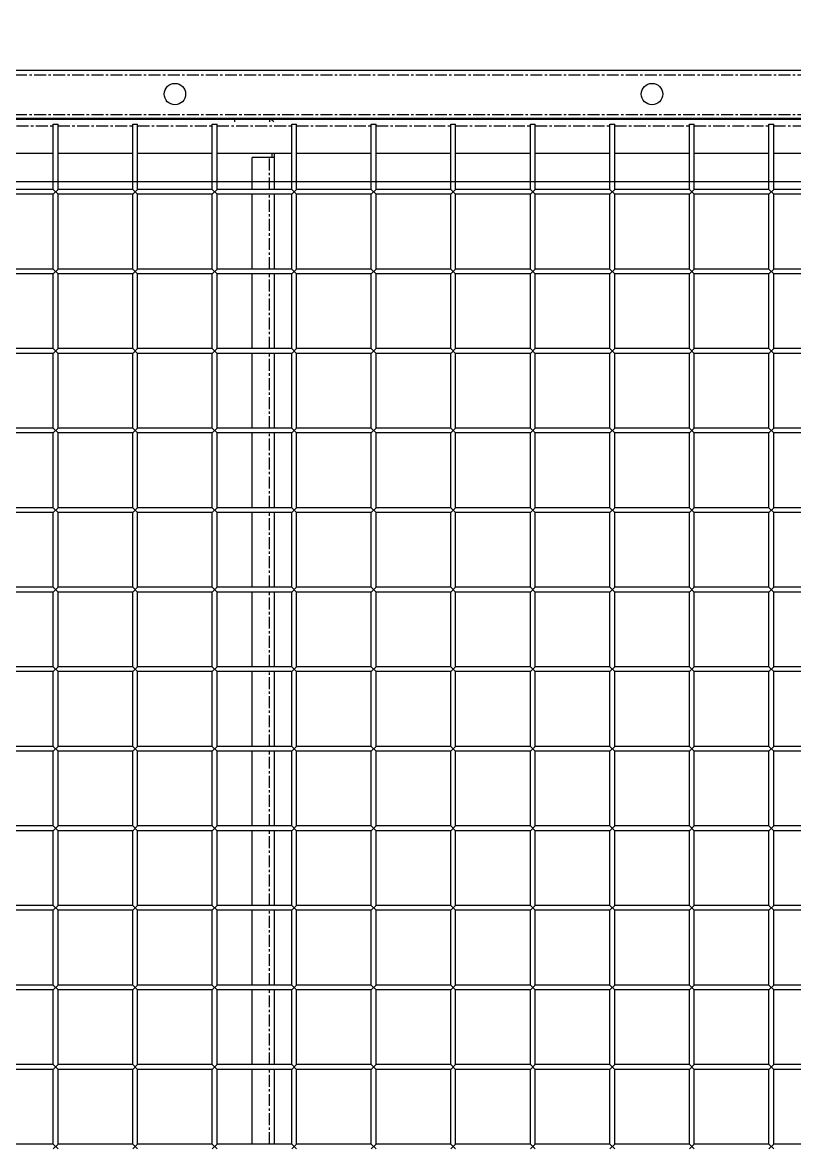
# Model space of a CAD drawing. Header units: millimetres. Extents: x -198529 to 244266, y -64 to 158464.
# Drawn here: x -168902 to -168416, y 120891 to 121597 of the extents above; entities that cross this region are included whole.
import ezdxf

# ---------------------------------------------------------------- set-up
doc = ezdxf.new("R2010")
doc.units = ezdxf.units.MM
doc.linetypes.add('CENTER', pattern=[12, 7.5, -1.5, 1.5, -1.5])
doc.layers.add('0-DCC', color=30, linetype='Continuous')
doc.layers.add('0-DCC-STRUC', color=180, linetype='Continuous')

# ---------------------------------------------------------------- blocks, each defined once
blk = doc.blocks.new('DCC2850x2300(左)')
at = {"color": 0, "linetype": 'Continuous'}
for p, q in [((47991.5, -72178.48), (50640, -72178.48)), ((50640, -72209.38), (47993, -72209.38)), ((49077.5, -72209.38), (49077.5, -72210.88)), ((48963.5, -72253.48), (48963.5, -72212.38)), ((48963.5, -72212.38), (48966.5, -72212.38)), ((48966.5, -72253.48), (48966.5, -72212.38)), ((49013.5, -72253.48), (49013.5, -72212.38)), ((49013.5, -72212.38), (49016.5, -72212.38)), ((49016.5, -72253.48), (49016.5, -72212.38)), ((49063.5, -72253.48), (49063.5, -72212.38)), ((49063.5, -72212.38), (49066.5, -72212.38)), ((49066.5, -72253.48), (49066.5, -72212.38)), ((49113.5, -72253.48), (49113.5, -72212.38)), ((49113.5, -72212.38), (49116.5, -72212.38)), ((49116.5, -72253.48), (49116.5, -72212.38)), ((49163.5, -72253.48), (49163.5, -72212.38)), ((49163.5, -72212.38), (49166.5, -72212.38)), ((49166.5, -72253.48), (49166.5, -72212.38)), ((49213.5, -72253.48), (49213.5, -72212.38)), ((49213.5, -72212.38), (49216.5, -72212.38)), ((49216.5, -72253.48), (49216.5, -72212.38)), ((49263.5, -72253.48), (49263.5, -72212.38)), ((49263.5, -72212.38), (49266.5, -72212.38)), ((49266.5, -72253.48), (49266.5, -72212.38)), ((49313.5, -72253.48), (49313.5, -72212.38)), ((49313.5, -72212.38), (49316.5, -72212.38)), ((49316.5, -72253.48), (49316.5, -72212.38)), ((49363.5, -72253.48), (49363.5, -72212.38)), ((49363.5, -72212.38), (49366.5, -72212.38)), ((49366.5, -72253.48), (49366.5, -72212.38)), ((49413.5, -72253.48), (49413.5, -72212.38)), ((49413.5, -72212.38), (49416.5, -72212.38)), ((49416.5, -72253.48), (49416.5, -72212.38)), ((48963.5, -72230.88), (48916.5, -72230.88)), ((49013.5, -72230.88), (48966.5, -72230.88)), ((49063.5, -72230.88), (49016.5, -72230.88)), ((49113.5, -72230.88), (49066.5, -72230.88)), ((49101, -72230.88), (49101, -72233.38)), ((49102.5, -72230.88), (49102.5, -72253.48)), ((49163.5, -72230.88), (49116.5, -72230.88)), ((49213.5, -72230.88), (49166.5, -72230.88)), ((49263.5, -72230.88), (49216.5, -72230.88)), ((49313.5, -72230.88), (49266.5, -72230.88)), ((49363.5, -72230.88), (49316.5, -72230.88)), ((49413.5, -72230.88), (49366.5, -72230.88)), ((49463.5, -72230.88), (49416.5, -72230.88)), ((49088.5, -72253.48), (49088.5, -72233.38)), ((49102.5, -72233.38), (49088.5, -72233.38)), ((48963.5, -72253.48), (48916.5, -72253.48)), ((48963.5, -72256.48), (48966.5, -72253.48)), ((48966.5, -72256.48), (48963.5, -72253.48)), ((49013.5, -72253.48), (48966.5, -72253.48)), ((49013.5, -72256.48), (49016.5, -72253.48)), ((49016.5, -72256.48), (49013.5, -72253.48)), ((49063.5, -72253.48), (49016.5, -72253.48)), ((49063.5, -72256.48), (49066.5, -72253.48)), ((49066.5, -72256.48), (49063.5, -72253.48)), ((49113.5, -72253.48), (49066.5, -72253.48)), ((49113.5, -72256.48), (49116.5, -72253.48)), ((49116.5, -72256.48), (49113.5, -72253.48)), ((49163.5, -72253.48), (49116.5, -72253.48)), ((49163.5, -72256.48), (49166.5, -72253.48)), ((49166.5, -72256.48), (49163.5, -72253.48)), ((49213.5, -72253.48), (49166.5, -72253.48)), ((49213.5, -72256.48), (49216.5, -72253.48)), ((49216.5, -72256.48), (49213.5, -72253.48)), ((49263.5, -72253.48), (49216.5, -72253.48)), ((49263.5, -72256.48), (49266.5, -72253.48)), ((49266.5, -72256.48), (49263.5, -72253.48)), ((49313.5, -72253.48), (49266.5, -72253.48)), ((49313.5, -72256.48), (49316.5, -72253.48)), ((49316.5, -72256.48), (49313.5, -72253.48)), ((49363.5, -72253.48), (49316.5, -72253.48)), ((49363.5, -72256.48), (49366.5, -72253.48)), ((49366.5, -72256.48), (49363.5, -72253.48)), ((49413.5, -72253.48), (49366.5, -72253.48)), ((49413.5, -72256.48), (49416.5, -72253.48)), ((49416.5, -72256.48), (49413.5, -72253.48)), ((49463.5, -72253.48), (49416.5, -72253.48)), ((48963.5, -72256.48), (48916.5, -72256.48)), ((48963.5, -72303.48), (48963.5, -72256.48)), ((48966.5, -72303.48), (48966.5, -72256.48)), ((49013.5, -72256.48), (48966.5, -72256.48)), ((49013.5, -72303.48), (49013.5, -72256.48)), ((49016.5, -72303.48), (49016.5, -72256.48)), ((49063.5, -72256.48), (49016.5, -72256.48)), ((49063.5, -72303.48), (49063.5, -72256.48)), ((49066.5, -72303.48), (49066.5, -72256.48)), ((49113.5, -72256.48), (49066.5, -72256.48)), ((49088.5, -72303.48), (49088.5, -72256.48)), ((49102.5, -72256.48), (49102.5, -72303.48)), ((49113.5, -72303.48), (49113.5, -72256.48)), ((49116.5, -72303.48), (49116.5, -72256.48)), ((49163.5, -72256.48), (49116.5, -72256.48)), ((49163.5, -72303.48), (49163.5, -72256.48)), ((49166.5, -72303.48), (49166.5, -72256.48)), ((49213.5, -72256.48), (49166.5, -72256.48)), ((49213.5, -72303.48), (49213.5, -72256.48)), ((49216.5, -72303.48), (49216.5, -72256.48)), ((49263.5, -72256.48), (49216.5, -72256.48)), ((49263.5, -72303.48), (49263.5, -72256.48)), ((49266.5, -72303.48), (49266.5, -72256.48)), ((49313.5, -72256.48), (49266.5, -72256.48)), ((49313.5, -72303.48), (49313.5, -72256.48)), ((49316.5, -72303.48), (49316.5, -72256.48)), ((49363.5, -72256.48), (49316.5, -72256.48)), ((49363.5, -72303.48), (49363.5, -72256.48)), ((49366.5, -72303.48), (49366.5, -72256.48)), ((49413.5, -72256.48), (49366.5, -72256.48)), ((49413.5, -72303.48), (49413.5, -72256.48)), ((49416.5, -72303.48), (49416.5, -72256.48)), ((49463.5, -72256.48), (49416.5, -72256.48)), ((48963.5, -72303.48), (48916.5, -72303.48)), ((48963.5, -72306.48), (48916.5, -72306.48)), ((48963.5, -72306.48), (48966.5, -72303.48)), ((48966.5, -72306.48), (48963.5, -72303.48)), ((48963.5, -72353.48), (48963.5, -72306.48)), ((49013.5, -72303.48), (48966.5, -72303.48)), ((48966.5, -72353.48), (48966.5, -72306.48)), ((49013.5, -72306.48), (48966.5, -72306.48)), ((49013.5, -72306.48), (49016.5, -72303.48)), ((49016.5, -72306.48), (49013.5, -72303.48)), ((49013.5, -72353.48), (49013.5, -72306.48)), ((49063.5, -72303.48), (49016.5, -72303.48)), ((49016.5, -72353.48), (49016.5, -72306.48)), ((49063.5, -72306.48), (49016.5, -72306.48)), ((49063.5, -72306.48), (49066.5, -72303.48)), ((49066.5, -72306.48), (49063.5, -72303.48)), ((49063.5, -72353.48), (49063.5, -72306.48)), ((49113.5, -72303.48), (49066.5, -72303.48)), ((49066.5, -72353.48), (49066.5, -72306.48)), ((49113.5, -72306.48), (49066.5, -72306.48)), ((49088.5, -72353.48), (49088.5, -72306.48)), ((49102.5, -72306.48), (49102.5, -72353.48)), ((49113.5, -72306.48), (49116.5, -72303.48)), ((49116.5, -72306.48), (49113.5, -72303.48)), ((49113.5, -72353.48), (49113.5, -72306.48)), ((49163.5, -72303.48), (49116.5, -72303.48)), ((49116.5, -72353.48), (49116.5, -72306.48)), ((49163.5, -72306.48), (49116.5, -72306.48)), ((49163.5, -72306.48), (49166.5, -72303.48)), ((49166.5, -72306.48), (49163.5, -72303.48)), ((49163.5, -72353.48), (49163.5, -72306.48)), ((49213.5, -72303.48), (49166.5, -72303.48)), ((49166.5, -72353.48), (49166.5, -72306.48)), ((49213.5, -72306.48), (49166.5, -72306.48)), ((49213.5, -72306.48), (49216.5, -72303.48)), ((49216.5, -72306.48), (49213.5, -72303.48)), ((49213.5, -72353.48), (49213.5, -72306.48)), ((49263.5, -72303.48), (49216.5, -72303.48)), ((49216.5, -72353.48), (49216.5, -72306.48)), ((49263.5, -72306.48), (49216.5, -72306.48)), ((49263.5, -72306.48), (49266.5, -72303.48)), ((49266.5, -72306.48), (49263.5, -72303.48)), ((49263.5, -72353.48), (49263.5, -72306.48)), ((49313.5, -72303.48), (49266.5, -72303.48)), ((49266.5, -72353.48), (49266.5, -72306.48)), ((49313.5, -72306.48), (49266.5, -72306.48)), ((49313.5, -72306.48), (49316.5, -72303.48)), ((49316.5, -72306.48), (49313.5, -72303.48)), ((49313.5, -72353.48), (49313.5, -72306.48)), ((49363.5, -72303.48), (49316.5, -72303.48)), ((49316.5, -72353.48), (49316.5, -72306.48)), ((49363.5, -72306.48), (49316.5, -72306.48)), ((49363.5, -72306.48), (49366.5, -72303.48)), ((49366.5, -72306.48), (49363.5, -72303.48)), ((49363.5, -72353.48), (49363.5, -72306.48)), ((49413.5, -72303.48), (49366.5, -72303.48)), ((49366.5, -72353.48), (49366.5, -72306.48)), ((49413.5, -72306.48), (49366.5, -72306.48)), ((49413.5, -72306.48), (49416.5, -72303.48)), ((49416.5, -72306.48), (49413.5, -72303.48)), ((49413.5, -72353.48), (49413.5, -72306.48)), ((49463.5, -72303.48), (49416.5, -72303.48)), ((49416.5, -72353.48), (49416.5, -72306.48)), ((49463.5, -72306.48), (49416.5, -72306.48)), ((48963.5, -72353.48), (48916.5, -72353.48)), ((48963.5, -72356.48), (48916.5, -72356.48)), ((48963.5, -72356.48), (48966.5, -72353.48)), ((48966.5, -72356.48), (48963.5, -72353.48)), ((48963.5, -72403.48), (48963.5, -72356.48)), ((49013.5, -72353.48), (48966.5, -72353.48)), ((48966.5, -72403.48), (48966.5, -72356.48)), ((49013.5, -72356.48), (48966.5, -72356.48)), ((49013.5, -72356.48), (49016.5, -72353.48)), ((49016.5, -72356.48), (49013.5, -72353.48)), ((49013.5, -72403.48), (49013.5, -72356.48)), ((49063.5, -72353.48), (49016.5, -72353.48)), ((49016.5, -72403.48), (49016.5, -72356.48)), ((49063.5, -72356.48), (49016.5, -72356.48)), ((49063.5, -72356.48), (49066.5, -72353.48)), ((49066.5, -72356.48), (49063.5, -72353.48)), ((49063.5, -72403.48), (49063.5, -72356.48)), ((49113.5, -72353.48), (49066.5, -72353.48)), ((49066.5, -72403.48), (49066.5, -72356.48)), ((49113.5, -72356.48), (49066.5, -72356.48)), ((49088.5, -72403.48), (49088.5, -72356.48)), ((49102.5, -72356.48), (49102.5, -72403.48)), ((49113.5, -72356.48), (49116.5, -72353.48)), ((49116.5, -72356.48), (49113.5, -72353.48)), ((49113.5, -72403.48), (49113.5, -72356.48)), ((49163.5, -72353.48), (49116.5, -72353.48)), ((49116.5, -72403.48), (49116.5, -72356.48)), ((49163.5, -72356.48), (49116.5, -72356.48)), ((49163.5, -72356.48), (49166.5, -72353.48)), ((49166.5, -72356.48), (49163.5, -72353.48)), ((49163.5, -72403.48), (49163.5, -72356.48)), ((49213.5, -72353.48), (49166.5, -72353.48)), ((49166.5, -72403.48), (49166.5, -72356.48)), ((49213.5, -72356.48), (49166.5, -72356.48)), ((49213.5, -72356.48), (49216.5, -72353.48)), ((49216.5, -72356.48), (49213.5, -72353.48)), ((49213.5, -72403.48), (49213.5, -72356.48)), ((49263.5, -72353.48), (49216.5, -72353.48)), ((49216.5, -72403.48), (49216.5, -72356.48)), ((49263.5, -72356.48), (49216.5, -72356.48)), ((49263.5, -72356.48), (49266.5, -72353.48)), ((49266.5, -72356.48), (49263.5, -72353.48)), ((49263.5, -72403.48), (49263.5, -72356.48)), ((49313.5, -72353.48), (49266.5, -72353.48)), ((49266.5, -72403.48), (49266.5, -72356.48)), ((49313.5, -72356.48), (49266.5, -72356.48)), ((49313.5, -72356.48), (49316.5, -72353.48)), ((49316.5, -72356.48), (49313.5, -72353.48)), ((49313.5, -72403.48), (49313.5, -72356.48)), ((49363.5, -72353.48), (49316.5, -72353.48)), ((49316.5, -72403.48), (49316.5, -72356.48)), ((49363.5, -72356.48), (49316.5, -72356.48)), ((49363.5, -72356.48), (49366.5, -72353.48)), ((49366.5, -72356.48), (49363.5, -72353.48)), ((49363.5, -72403.48), (49363.5, -72356.48)), ((49413.5, -72353.48), (49366.5, -72353.48)), ((49366.5, -72403.48), (49366.5, -72356.48)), ((49413.5, -72356.48), (49366.5, -72356.48)), ((49413.5, -72356.48), (49416.5, -72353.48)), ((49416.5, -72356.48), (49413.5, -72353.48)), ((49413.5, -72403.48), (49413.5, -72356.48)), ((49463.5, -72353.48), (49416.5, -72353.48)), ((49416.5, -72403.48), (49416.5, -72356.48)), ((49463.5, -72356.48), (49416.5, -72356.48)), ((48963.5, -72403.48), (48916.5, -72403.48)), ((48963.5, -72406.48), (48916.5, -72406.48)), ((48963.5, -72406.48), (48966.5, -72403.48)), ((48966.5, -72406.48), (48963.5, -72403.48)), ((48963.5, -72453.48), (48963.5, -72406.48)), ((49013.5, -72403.48), (48966.5, -72403.48)), ((48966.5, -72453.48), (48966.5, -72406.48)), ((49013.5, -72406.48), (48966.5, -72406.48)), ((49013.5, -72406.48), (49016.5, -72403.48)), ((49016.5, -72406.48), (49013.5, -72403.48)), ((49013.5, -72453.48), (49013.5, -72406.48)), ((49063.5, -72403.48), (49016.5, -72403.48)), ((49016.5, -72453.48), (49016.5, -72406.48)), ((49063.5, -72406.48), (49016.5, -72406.48)), ((49063.5, -72406.48), (49066.5, -72403.48)), ((49066.5, -72406.48), (49063.5, -72403.48)), ((49063.5, -72453.48), (49063.5, -72406.48)), ((49113.5, -72403.48), (49066.5, -72403.48)), ((49066.5, -72453.48), (49066.5, -72406.48)), ((49113.5, -72406.48), (49066.5, -72406.48)), ((49088.5, -72453.48), (49088.5, -72406.48)), ((49102.5, -72406.48), (49102.5, -72453.48)), ((49113.5, -72406.48), (49116.5, -72403.48)), ((49116.5, -72406.48), (49113.5, -72403.48)), ((49113.5, -72453.48), (49113.5, -72406.48)), ((49163.5, -72403.48), (49116.5, -72403.48)), ((49116.5, -72453.48), (49116.5, -72406.48)), ((49163.5, -72406.48), (49116.5, -72406.48)), ((49163.5, -72406.48), (49166.5, -72403.48)), ((49166.5, -72406.48), (49163.5, -72403.48)), ((49163.5, -72453.48), (49163.5, -72406.48)), ((49213.5, -72403.48), (49166.5, -72403.48)), ((49166.5, -72453.48), (49166.5, -72406.48)), ((49213.5, -72406.48), (49166.5, -72406.48)), ((49213.5, -72406.48), (49216.5, -72403.48)), ((49216.5, -72406.48), (49213.5, -72403.48)), ((49213.5, -72453.48), (49213.5, -72406.48)), ((49263.5, -72403.48), (49216.5, -72403.48)), ((49216.5, -72453.48), (49216.5, -72406.48)), ((49263.5, -72406.48), (49216.5, -72406.48)), ((49263.5, -72406.48), (49266.5, -72403.48)), ((49266.5, -72406.48), (49263.5, -72403.48)), ((49263.5, -72453.48), (49263.5, -72406.48)), ((49313.5, -72403.48), (49266.5, -72403.48)), ((49266.5, -72453.48), (49266.5, -72406.48)), ((49313.5, -72406.48), (49266.5, -72406.48)), ((49313.5, -72406.48), (49316.5, -72403.48)), ((49316.5, -72406.48), (49313.5, -72403.48)), ((49313.5, -72453.48), (49313.5, -72406.48)), ((49363.5, -72403.48), (49316.5, -72403.48)), ((49316.5, -72453.48), (49316.5, -72406.48)), ((49363.5, -72406.48), (49316.5, -72406.48)), ((49363.5, -72406.48), (49366.5, -72403.48)), ((49366.5, -72406.48), (49363.5, -72403.48)), ((49363.5, -72453.48), (49363.5, -72406.48)), ((49413.5, -72403.48), (49366.5, -72403.48)), ((49366.5, -72453.48), (49366.5, -72406.48)), ((49413.5, -72406.48), (49366.5, -72406.48)), ((49413.5, -72406.48), (49416.5, -72403.48)), ((49416.5, -72406.48), (49413.5, -72403.48)), ((49413.5, -72453.48), (49413.5, -72406.48)), ((49463.5, -72403.48), (49416.5, -72403.48)), ((49416.5, -72453.48), (49416.5, -72406.48)), ((49463.5, -72406.48), (49416.5, -72406.48)), ((48963.5, -72453.48), (48916.5, -72453.48)), ((48963.5, -72456.48), (48916.5, -72456.48)), ((48963.5, -72456.48), (48966.5, -72453.48)), ((48966.5, -72456.48), (48963.5, -72453.48)), ((48963.5, -72503.48), (48963.5, -72456.48)), ((49013.5, -72453.48), (48966.5, -72453.48)), ((48966.5, -72503.48), (48966.5, -72456.48)), ((49013.5, -72456.48), (48966.5, -72456.48)), ((49013.5, -72456.48), (49016.5, -72453.48)), ((49016.5, -72456.48), (49013.5, -72453.48)), ((49013.5, -72503.48), (49013.5, -72456.48)), ((49063.5, -72453.48), (49016.5, -72453.48)), ((49016.5, -72503.48), (49016.5, -72456.48)), ((49063.5, -72456.48), (49016.5, -72456.48)), ((49063.5, -72456.48), (49066.5, -72453.48)), ((49066.5, -72456.48), (49063.5, -72453.48)), ((49063.5, -72503.48), (49063.5, -72456.48)), ((49113.5, -72453.48), (49066.5, -72453.48)), ((49066.5, -72503.48), (49066.5, -72456.48)), ((49113.5, -72456.48), (49066.5, -72456.48)), ((49088.5, -72503.48), (49088.5, -72456.48)), ((49102.5, -72456.48), (49102.5, -72503.48)), ((49113.5, -72456.48), (49116.5, -72453.48)), ((49116.5, -72456.48), (49113.5, -72453.48)), ((49113.5, -72503.48), (49113.5, -72456.48)), ((49163.5, -72453.48), (49116.5, -72453.48)), ((49116.5, -72503.48), (49116.5, -72456.48)), ((49163.5, -72456.48), (49116.5, -72456.48)), ((49163.5, -72456.48), (49166.5, -72453.48)), ((49166.5, -72456.48), (49163.5, -72453.48)), ((49163.5, -72503.48), (49163.5, -72456.48)), ((49213.5, -72453.48), (49166.5, -72453.48)), ((49166.5, -72503.48), (49166.5, -72456.48)), ((49213.5, -72456.48), (49166.5, -72456.48)), ((49213.5, -72456.48), (49216.5, -72453.48)), ((49216.5, -72456.48), (49213.5, -72453.48)), ((49213.5, -72503.48), (49213.5, -72456.48)), ((49263.5, -72453.48), (49216.5, -72453.48)), ((49216.5, -72503.48), (49216.5, -72456.48)), ((49263.5, -72456.48), (49216.5, -72456.48)), ((49263.5, -72456.48), (49266.5, -72453.48)), ((49266.5, -72456.48), (49263.5, -72453.48)), ((49263.5, -72503.48), (49263.5, -72456.48)), ((49313.5, -72453.48), (49266.5, -72453.48)), ((49266.5, -72503.48), (49266.5, -72456.48)), ((49313.5, -72456.48), (49266.5, -72456.48)), ((49313.5, -72456.48), (49316.5, -72453.48)), ((49316.5, -72456.48), (49313.5, -72453.48)), ((49313.5, -72503.48), (49313.5, -72456.48)), ((49363.5, -72453.48), (49316.5, -72453.48)), ((49316.5, -72503.48), (49316.5, -72456.48)), ((49363.5, -72456.48), (49316.5, -72456.48)), ((49363.5, -72456.48), (49366.5, -72453.48)), ((49366.5, -72456.48), (49363.5, -72453.48)), ((49363.5, -72503.48), (49363.5, -72456.48)), ((49413.5, -72453.48), (49366.5, -72453.48)), ((49366.5, -72503.48), (49366.5, -72456.48)), ((49413.5, -72456.48), (49366.5, -72456.48)), ((49413.5, -72456.48), (49416.5, -72453.48)), ((49413.5, -72453.48), (49416.5, -72456.48)), ((49413.5, -72503.48), (49413.5, -72456.48)), ((49463.5, -72453.48), (49416.5, -72453.48)), ((49416.5, -72503.48), (49416.5, -72456.48)), ((49463.5, -72456.48), (49416.5, -72456.48)), ((48963.5, -72503.48), (48916.5, -72503.48)), ((48963.5, -72506.48), (48916.5, -72506.48)), ((48963.5, -72506.48), (48966.5, -72503.48)), ((48966.5, -72506.48), (48963.5, -72503.48)), ((48963.5, -72553.48), (48963.5, -72506.48)), ((49013.5, -72503.48), (48966.5, -72503.48)), ((48966.5, -72553.48), (48966.5, -72506.48)), ((49013.5, -72506.48), (48966.5, -72506.48)), ((49013.5, -72506.48), (49016.5, -72503.48)), ((49016.5, -72506.48), (49013.5, -72503.48)), ((49013.5, -72553.48), (49013.5, -72506.48)), ((49063.5, -72503.48), (49016.5, -72503.48)), ((49016.5, -72553.48), (49016.5, -72506.48)), ((49063.5, -72506.48), (49016.5, -72506.48)), ((49063.5, -72506.48), (49066.5, -72503.48)), ((49066.5, -72506.48), (49063.5, -72503.48)), ((49063.5, -72553.48), (49063.5, -72506.48)), ((49113.5, -72503.48), (49066.5, -72503.48)), ((49066.5, -72553.48), (49066.5, -72506.48)), ((49113.5, -72506.48), (49066.5, -72506.48)), ((49088.5, -72553.48), (49088.5, -72506.48)), ((49102.5, -72506.48), (49102.5, -72553.48)), ((49113.5, -72506.48), (49116.5, -72503.48)), ((49116.5, -72506.48), (49113.5, -72503.48)), ((49113.5, -72553.48), (49113.5, -72506.48)), ((49163.5, -72503.48), (49116.5, -72503.48)), ((49116.5, -72553.48), (49116.5, -72506.48)), ((49163.5, -72506.48), (49116.5, -72506.48)), ((49163.5, -72506.48), (49166.5, -72503.48)), ((49166.5, -72506.48), (49163.5, -72503.48)), ((49163.5, -72553.48), (49163.5, -72506.48)), ((49213.5, -72503.48), (49166.5, -72503.48)), ((49166.5, -72553.48), (49166.5, -72506.48)), ((49213.5, -72506.48), (49166.5, -72506.48)), ((49213.5, -72506.48), (49216.5, -72503.48)), ((49216.5, -72506.48), (49213.5, -72503.48)), ((49213.5, -72553.48), (49213.5, -72506.48)), ((49263.5, -72503.48), (49216.5, -72503.48)), ((49216.5, -72553.48), (49216.5, -72506.48)), ((49263.5, -72506.48), (49216.5, -72506.48)), ((49263.5, -72506.48), (49266.5, -72503.48)), ((49266.5, -72506.48), (49263.5, -72503.48)), ((49263.5, -72553.48), (49263.5, -72506.48)), ((49313.5, -72503.48), (49266.5, -72503.48)), ((49266.5, -72553.48), (49266.5, -72506.48)), ((49313.5, -72506.48), (49266.5, -72506.48)), ((49313.5, -72506.48), (49316.5, -72503.48)), ((49316.5, -72506.48), (49313.5, -72503.48)), ((49313.5, -72553.48), (49313.5, -72506.48)), ((49363.5, -72503.48), (49316.5, -72503.48)), ((49316.5, -72553.48), (49316.5, -72506.48)), ((49363.5, -72506.48), (49316.5, -72506.48)), ((49363.5, -72506.48), (49366.5, -72503.48)), ((49363.5, -72503.48), (49366.5, -72506.48)), ((49363.5, -72553.48), (49363.5, -72506.48)), ((49413.5, -72503.48), (49366.5, -72503.48)), ((49366.5, -72553.48), (49366.5, -72506.48)), ((49413.5, -72506.48), (49366.5, -72506.48)), ((49413.5, -72506.48), (49416.5, -72503.48)), ((49413.5, -72503.48), (49416.5, -72506.48)), ((49413.5, -72553.48), (49413.5, -72506.48)), ((49463.5, -72503.48), (49416.5, -72503.48)), ((49416.5, -72553.48), (49416.5, -72506.48)), ((49463.5, -72506.48), (49416.5, -72506.48)), ((48963.5, -72553.48), (48916.5, -72553.48)), ((48963.5, -72556.48), (48916.5, -72556.48)), ((48963.5, -72556.48), (48966.5, -72553.48)), ((48966.5, -72556.48), (48963.5, -72553.48)), ((48963.5, -72603.48), (48963.5, -72556.48)), ((49013.5, -72553.48), (48966.5, -72553.48)), ((48966.5, -72603.48), (48966.5, -72556.48)), ((49013.5, -72556.48), (48966.5, -72556.48)), ((49013.5, -72556.48), (49016.5, -72553.48)), ((49016.5, -72556.48), (49013.5, -72553.48)), ((49013.5, -72603.48), (49013.5, -72556.48)), ((49063.5, -72553.48), (49016.5, -72553.48)), ((49016.5, -72603.48), (49016.5, -72556.48)), ((49063.5, -72556.48), (49016.5, -72556.48)), ((49063.5, -72556.48), (49066.5, -72553.48)), ((49066.5, -72556.48), (49063.5, -72553.48)), ((49063.5, -72603.48), (49063.5, -72556.48)), ((49113.5, -72553.48), (49066.5, -72553.48)), ((49066.5, -72603.48), (49066.5, -72556.48)), ((49113.5, -72556.48), (49066.5, -72556.48)), ((49088.5, -72603.48), (49088.5, -72556.48)), ((49102.5, -72556.48), (49102.5, -72603.48)), ((49113.5, -72556.48), (49116.5, -72553.48)), ((49116.5, -72556.48), (49113.5, -72553.48)), ((49113.5, -72603.48), (49113.5, -72556.48)), ((49163.5, -72553.48), (49116.5, -72553.48)), ((49116.5, -72603.48), (49116.5, -72556.48)), ((49163.5, -72556.48), (49116.5, -72556.48)), ((49163.5, -72556.48), (49166.5, -72553.48)), ((49166.5, -72556.48), (49163.5, -72553.48)), ((49163.5, -72603.48), (49163.5, -72556.48)), ((49213.5, -72553.48), (49166.5, -72553.48)), ((49166.5, -72603.48), (49166.5, -72556.48)), ((49213.5, -72556.48), (49166.5, -72556.48)), ((49213.5, -72556.48), (49216.5, -72553.48)), ((49216.5, -72556.48), (49213.5, -72553.48)), ((49213.5, -72603.48), (49213.5, -72556.48)), ((49263.5, -72553.48), (49216.5, -72553.48)), ((49216.5, -72603.48), (49216.5, -72556.48)), ((49263.5, -72556.48), (49216.5, -72556.48)), ((49263.5, -72556.48), (49266.5, -72553.48)), ((49266.5, -72556.48), (49263.5, -72553.48)), ((49263.5, -72603.48), (49263.5, -72556.48)), ((49313.5, -72553.48), (49266.5, -72553.48)), ((49266.5, -72603.48), (49266.5, -72556.48)), ((49313.5, -72556.48), (49266.5, -72556.48)), ((49313.5, -72556.48), (49316.5, -72553.48)), ((49313.5, -72553.48), (49316.5, -72556.48)), ((49313.5, -72603.48), (49313.5, -72556.48)), ((49363.5, -72553.48), (49316.5, -72553.48)), ((49316.5, -72603.48), (49316.5, -72556.48)), ((49363.5, -72556.48), (49316.5, -72556.48)), ((49363.5, -72556.48), (49366.5, -72553.48)), ((49363.5, -72553.48), (49366.5, -72556.48)), ((49363.5, -72603.48), (49363.5, -72556.48)), ((49413.5, -72553.48), (49366.5, -72553.48)), ((49366.5, -72603.48), (49366.5, -72556.48)), ((49413.5, -72556.48), (49366.5, -72556.48)), ((49413.5, -72556.48), (49416.5, -72553.48)), ((49413.5, -72553.48), (49416.5, -72556.48)), ((49413.5, -72603.48), (49413.5, -72556.48)), ((49463.5, -72553.48), (49416.5, -72553.48)), ((49416.5, -72603.48), (49416.5, -72556.48)), ((49463.5, -72556.48), (49416.5, -72556.48)), ((48963.5, -72603.48), (48916.5, -72603.48)), ((48963.5, -72606.48), (48916.5, -72606.48)), ((48963.5, -72606.48), (48966.5, -72603.48)), ((48966.5, -72606.48), (48963.5, -72603.48)), ((48963.5, -72653.48), (48963.5, -72606.48)), ((49013.5, -72603.48), (48966.5, -72603.48)), ((48966.5, -72653.48), (48966.5, -72606.48)), ((49013.5, -72606.48), (48966.5, -72606.48)), ((49013.5, -72606.48), (49016.5, -72603.48)), ((49016.5, -72606.48), (49013.5, -72603.48)), ((49013.5, -72653.48), (49013.5, -72606.48)), ((49063.5, -72603.48), (49016.5, -72603.48)), ((49016.5, -72653.48), (49016.5, -72606.48)), ((49063.5, -72606.48), (49016.5, -72606.48)), ((49063.5, -72606.48), (49066.5, -72603.48)), ((49066.5, -72606.48), (49063.5, -72603.48)), ((49063.5, -72653.48), (49063.5, -72606.48)), ((49113.5, -72603.48), (49066.5, -72603.48)), ((49066.5, -72653.48), (49066.5, -72606.48)), ((49113.5, -72606.48), (49066.5, -72606.48)), ((49088.5, -72653.48), (49088.5, -72606.48)), ((49102.5, -72606.48), (49102.5, -72653.48)), ((49113.5, -72606.48), (49116.5, -72603.48)), ((49116.5, -72606.48), (49113.5, -72603.48)), ((49113.5, -72653.48), (49113.5, -72606.48)), ((49163.5, -72603.48), (49116.5, -72603.48)), ((49116.5, -72653.48), (49116.5, -72606.48)), ((49163.5, -72606.48), (49116.5, -72606.48)), ((49163.5, -72606.48), (49166.5, -72603.48)), ((49166.5, -72606.48), (49163.5, -72603.48)), ((49163.5, -72653.48), (49163.5, -72606.48)), ((49213.5, -72603.48), (49166.5, -72603.48)), ((49166.5, -72653.48), (49166.5, -72606.48)), ((49213.5, -72606.48), (49166.5, -72606.48)), ((49213.5, -72606.48), (49216.5, -72603.48)), ((49216.5, -72606.48), (49213.5, -72603.48)), ((49213.5, -72653.48), (49213.5, -72606.48)), ((49263.5, -72603.48), (49216.5, -72603.48)), ((49216.5, -72653.48), (49216.5, -72606.48)), ((49263.5, -72606.48), (49216.5, -72606.48)), ((49263.5, -72606.48), (49266.5, -72603.48)), ((49263.5, -72603.48), (49266.5, -72606.48)), ((49263.5, -72653.48), (49263.5, -72606.48)), ((49313.5, -72603.48), (49266.5, -72603.48)), ((49266.5, -72653.48), (49266.5, -72606.48)), ((49313.5, -72606.48), (49266.5, -72606.48)), ((49313.5, -72606.48), (49316.5, -72603.48)), ((49313.5, -72603.48), (49316.5, -72606.48)), ((49313.5, -72653.48), (49313.5, -72606.48)), ((49363.5, -72603.48), (49316.5, -72603.48)), ((49316.5, -72653.48), (49316.5, -72606.48)), ((49363.5, -72606.48), (49316.5, -72606.48)), ((49363.5, -72606.48), (49366.5, -72603.48)), ((49363.5, -72603.48), (49366.5, -72606.48)), ((49363.5, -72653.48), (49363.5, -72606.48)), ((49413.5, -72603.48), (49366.5, -72603.48)), ((49366.5, -72653.48), (49366.5, -72606.48)), ((49413.5, -72606.48), (49366.5, -72606.48)), ((49413.5, -72606.48), (49416.5, -72603.48)), ((49413.5, -72603.48), (49416.5, -72606.48)), ((49413.5, -72653.48), (49413.5, -72606.48)), ((49463.5, -72603.48), (49416.5, -72603.48)), ((49416.5, -72653.48), (49416.5, -72606.48)), ((49463.5, -72606.48), (49416.5, -72606.48)), ((48963.5, -72653.48), (48916.5, -72653.48)), ((48963.5, -72656.48), (48966.5, -72653.48)), ((48966.5, -72656.48), (48963.5, -72653.48)), ((49013.5, -72653.48), (48966.5, -72653.48)), ((49013.5, -72656.48), (49016.5, -72653.48)), ((49016.5, -72656.48), (49013.5, -72653.48)), ((49063.5, -72653.48), (49016.5, -72653.48)), ((49063.5, -72656.48), (49066.5, -72653.48)), ((49066.5, -72656.48), (49063.5, -72653.48)), ((49113.5, -72653.48), (49066.5, -72653.48)), ((49113.5, -72656.48), (49116.5, -72653.48)), ((49116.5, -72656.48), (49113.5, -72653.48)), ((49163.5, -72653.48), (49116.5, -72653.48)), ((49163.5, -72656.48), (49166.5, -72653.48)), ((49166.5, -72656.48), (49163.5, -72653.48)), ((49213.5, -72653.48), (49166.5, -72653.48)), ((49213.5, -72656.48), (49216.5, -72653.48)), ((49213.5, -72653.48), (49216.5, -72656.48)), ((49263.5, -72653.48), (49216.5, -72653.48)), ((49263.5, -72656.48), (49266.5, -72653.48)), ((49263.5, -72653.48), (49266.5, -72656.48)), ((49313.5, -72653.48), (49266.5, -72653.48)), ((49313.5, -72656.48), (49316.5, -72653.48)), ((49313.5, -72653.48), (49316.5, -72656.48)), ((49363.5, -72653.48), (49316.5, -72653.48)), ((49363.5, -72656.48), (49366.5, -72653.48)), ((49363.5, -72653.48), (49366.5, -72656.48)), ((49413.5, -72653.48), (49366.5, -72653.48)), ((49413.5, -72656.48), (49416.5, -72653.48)), ((49413.5, -72653.48), (49416.5, -72656.48)), ((49463.5, -72653.48), (49416.5, -72653.48)), ((48963.5, -72656.48), (48916.5, -72656.48)), ((48963.5, -72703.48), (48963.5, -72656.48)), ((48966.5, -72703.48), (48966.5, -72656.48)), ((49013.5, -72656.48), (48966.5, -72656.48)), ((49013.5, -72703.48), (49013.5, -72656.48)), ((49016.5, -72703.48), (49016.5, -72656.48)), ((49063.5, -72656.48), (49016.5, -72656.48)), ((49063.5, -72703.48), (49063.5, -72656.48)), ((49066.5, -72703.48), (49066.5, -72656.48)), ((49113.5, -72656.48), (49066.5, -72656.48)), ((49088.5, -72703.48), (49088.5, -72656.48)), ((49102.5, -72656.48), (49102.5, -72703.48)), ((49113.5, -72703.48), (49113.5, -72656.48)), ((49116.5, -72703.48), (49116.5, -72656.48)), ((49163.5, -72656.48), (49116.5, -72656.48)), ((49163.5, -72703.48), (49163.5, -72656.48)), ((49166.5, -72703.48), (49166.5, -72656.48)), ((49213.5, -72656.48), (49166.5, -72656.48)), ((49213.5, -72703.48), (49213.5, -72656.48)), ((49216.5, -72703.48), (49216.5, -72656.48)), ((49263.5, -72656.48), (49216.5, -72656.48)), ((49263.5, -72703.48), (49263.5, -72656.48)), ((49266.5, -72703.48), (49266.5, -72656.48)), ((49313.5, -72656.48), (49266.5, -72656.48)), ((49313.5, -72703.48), (49313.5, -72656.48)), ((49316.5, -72703.48), (49316.5, -72656.48)), ((49363.5, -72656.48), (49316.5, -72656.48)), ((49363.5, -72703.48), (49363.5, -72656.48)), ((49366.5, -72703.48), (49366.5, -72656.48)), ((49413.5, -72656.48), (49366.5, -72656.48)), ((49413.5, -72703.48), (49413.5, -72656.48)), ((49416.5, -72703.48), (49416.5, -72656.48)), ((49463.5, -72656.48), (49416.5, -72656.48)), ((48963.5, -72703.48), (48916.5, -72703.48)), ((48963.5, -72706.48), (48966.5, -72703.48)), ((48966.5, -72706.48), (48963.5, -72703.48)), ((49013.5, -72703.48), (48966.5, -72703.48)), ((49013.5, -72706.48), (49016.5, -72703.48)), ((49016.5, -72706.48), (49013.5, -72703.48)), ((49063.5, -72703.48), (49016.5, -72703.48)), ((49063.5, -72706.48), (49066.5, -72703.48)), ((49066.5, -72706.48), (49063.5, -72703.48)), ((49113.5, -72703.48), (49066.5, -72703.48)), ((49113.5, -72706.48), (49116.5, -72703.48)), ((49116.5, -72706.48), (49113.5, -72703.48)), ((49163.5, -72703.48), (49116.5, -72703.48)), ((49163.5, -72706.48), (49166.5, -72703.48)), ((49163.5, -72703.48), (49166.5, -72706.48)), ((49213.5, -72703.48), (49166.5, -72703.48)), ((49213.5, -72706.48), (49216.5, -72703.48)), ((49213.5, -72703.48), (49216.5, -72706.48)), ((49263.5, -72703.48), (49216.5, -72703.48)), ((49263.5, -72706.48), (49266.5, -72703.48)), ((49263.5, -72703.48), (49266.5, -72706.48)), ((49313.5, -72703.48), (49266.5, -72703.48)), ((49313.5, -72706.48), (49316.5, -72703.48)), ((49313.5, -72703.48), (49316.5, -72706.48)), ((49363.5, -72703.48), (49316.5, -72703.48)), ((49363.5, -72706.48), (49366.5, -72703.48)), ((49363.5, -72703.48), (49366.5, -72706.48)), ((49413.5, -72703.48), (49366.5, -72703.48)), ((49413.5, -72706.48), (49416.5, -72703.48)), ((49413.5, -72703.48), (49416.5, -72706.48)), ((49463.5, -72703.48), (49416.5, -72703.48)), ((48963.5, -72706.48), (48916.5, -72706.48)), ((48963.5, -72753.48), (48963.5, -72706.48)), ((48966.5, -72753.48), (48966.5, -72706.48)), ((49013.5, -72706.48), (48966.5, -72706.48)), ((49013.5, -72753.48), (49013.5, -72706.48)), ((49016.5, -72753.48), (49016.5, -72706.48)), ((49063.5, -72706.48), (49016.5, -72706.48)), ((49063.5, -72753.48), (49063.5, -72706.48)), ((49066.5, -72753.48), (49066.5, -72706.48)), ((49113.5, -72706.48), (49066.5, -72706.48)), ((49088.5, -72753.48), (49088.5, -72706.48)), ((49102.5, -72706.48), (49102.5, -72753.48)), ((49113.5, -72753.48), (49113.5, -72706.48)), ((49116.5, -72753.48), (49116.5, -72706.48)), ((49163.5, -72706.48), (49116.5, -72706.48)), ((49163.5, -72753.48), (49163.5, -72706.48)), ((49166.5, -72753.48), (49166.5, -72706.48)), ((49213.5, -72706.48), (49166.5, -72706.48)), ((49213.5, -72753.48), (49213.5, -72706.48)), ((49216.5, -72753.48), (49216.5, -72706.48)), ((49263.5, -72706.48), (49216.5, -72706.48)), ((49263.5, -72753.48), (49263.5, -72706.48)), ((49266.5, -72753.48), (49266.5, -72706.48)), ((49313.5, -72706.48), (49266.5, -72706.48)), ((49313.5, -72753.48), (49313.5, -72706.48)), ((49316.5, -72753.48), (49316.5, -72706.48)), ((49363.5, -72706.48), (49316.5, -72706.48)), ((49363.5, -72753.48), (49363.5, -72706.48)), ((49366.5, -72753.48), (49366.5, -72706.48)), ((49413.5, -72706.48), (49366.5, -72706.48)), ((49413.5, -72753.48), (49413.5, -72706.48)), ((49416.5, -72753.48), (49416.5, -72706.48)), ((49463.5, -72706.48), (49416.5, -72706.48)), ((48963.5, -72753.48), (48916.5, -72753.48)), ((48963.5, -72756.48), (48966.5, -72753.48)), ((48966.5, -72756.48), (48963.5, -72753.48)), ((49013.5, -72753.48), (48966.5, -72753.48)), ((49013.5, -72756.48), (49016.5, -72753.48)), ((49016.5, -72756.48), (49013.5, -72753.48)), ((49063.5, -72753.48), (49016.5, -72753.48)), ((49063.5, -72756.48), (49066.5, -72753.48)), ((49066.5, -72756.48), (49063.5, -72753.48)), ((49113.5, -72753.48), (49066.5, -72753.48)), ((49113.5, -72756.48), (49116.5, -72753.48)), ((49113.5, -72753.48), (49116.5, -72756.48)), ((49163.5, -72753.48), (49116.5, -72753.48)), ((49163.5, -72756.48), (49166.5, -72753.48)), ((49163.5, -72753.48), (49166.5, -72756.48)), ((49213.5, -72753.48), (49166.5, -72753.48)), ((49213.5, -72756.48), (49216.5, -72753.48)), ((49213.5, -72753.48), (49216.5, -72756.48)), ((49263.5, -72753.48), (49216.5, -72753.48)), ((49263.5, -72756.48), (49266.5, -72753.48)), ((49263.5, -72753.48), (49266.5, -72756.48)), ((49313.5, -72753.48), (49266.5, -72753.48)), ((49313.5, -72756.48), (49316.5, -72753.48)), ((49313.5, -72753.48), (49316.5, -72756.48)), ((49363.5, -72753.48), (49316.5, -72753.48)), ((49363.5, -72756.48), (49366.5, -72753.48)), ((49363.5, -72753.48), (49366.5, -72756.48)), ((49413.5, -72753.48), (49366.5, -72753.48)), ((49413.5, -72756.48), (49416.5, -72753.48)), ((49413.5, -72753.48), (49416.5, -72756.48)), ((49463.5, -72753.48), (49416.5, -72753.48)), ((48963.5, -72756.48), (48916.5, -72756.48)), ((48963.5, -72803.48), (48963.5, -72756.48)), ((48966.5, -72803.48), (48966.5, -72756.48)), ((49013.5, -72756.48), (48966.5, -72756.48)), ((49013.5, -72803.48), (49013.5, -72756.48)), ((49016.5, -72803.48), (49016.5, -72756.48)), ((49063.5, -72756.48), (49016.5, -72756.48)), ((49063.5, -72803.48), (49063.5, -72756.48)), ((49066.5, -72803.48), (49066.5, -72756.48)), ((49113.5, -72756.48), (49066.5, -72756.48)), ((49088.5, -72803.48), (49088.5, -72756.48)), ((49102.5, -72756.48), (49102.5, -72803.48)), ((49113.5, -72803.48), (49113.5, -72756.48)), ((49116.5, -72803.48), (49116.5, -72756.48)), ((49163.5, -72756.48), (49116.5, -72756.48)), ((49163.5, -72803.48), (49163.5, -72756.48)), ((49166.5, -72803.48), (49166.5, -72756.48)), ((49213.5, -72756.48), (49166.5, -72756.48)), ((49213.5, -72803.48), (49213.5, -72756.48)), ((49216.5, -72803.48), (49216.5, -72756.48)), ((49263.5, -72756.48), (49216.5, -72756.48)), ((49263.5, -72803.48), (49263.5, -72756.48)), ((49266.5, -72803.48), (49266.5, -72756.48)), ((49313.5, -72756.48), (49266.5, -72756.48)), ((49313.5, -72803.48), (49313.5, -72756.48)), ((49316.5, -72803.48), (49316.5, -72756.48)), ((49363.5, -72756.48), (49316.5, -72756.48)), ((49363.5, -72803.48), (49363.5, -72756.48)), ((49366.5, -72803.48), (49366.5, -72756.48)), ((49413.5, -72756.48), (49366.5, -72756.48)), ((49413.5, -72803.48), (49413.5, -72756.48)), ((49416.5, -72803.48), (49416.5, -72756.48)), ((49463.5, -72756.48), (49416.5, -72756.48)), ((48963.5, -72803.48), (48916.5, -72803.48)), ((48963.5, -72806.48), (48966.5, -72803.48)), ((48966.5, -72806.48), (48963.5, -72803.48)), ((49013.5, -72803.48), (48966.5, -72803.48)), ((49013.5, -72806.48), (49016.5, -72803.48)), ((49016.5, -72806.48), (49013.5, -72803.48)), ((49063.5, -72803.48), (49016.5, -72803.48)), ((49063.5, -72806.48), (49066.5, -72803.48)), ((49063.5, -72803.48), (49066.5, -72806.48)), ((49113.5, -72803.48), (49066.5, -72803.48)), ((49113.5, -72806.48), (49116.5, -72803.48)), ((49113.5, -72803.48), (49116.5, -72806.48)), ((49163.5, -72803.48), (49116.5, -72803.48)), ((49163.5, -72806.48), (49166.5, -72803.48)), ((49163.5, -72803.48), (49166.5, -72806.48)), ((49213.5, -72803.48), (49166.5, -72803.48)), ((49213.5, -72806.48), (49216.5, -72803.48)), ((49213.5, -72803.48), (49216.5, -72806.48)), ((49263.5, -72803.48), (49216.5, -72803.48)), ((49263.5, -72806.48), (49266.5, -72803.48)), ((49263.5, -72803.48), (49266.5, -72806.48)), ((49313.5, -72803.48), (49266.5, -72803.48)), ((49313.5, -72806.48), (49316.5, -72803.48)), ((49313.5, -72803.48), (49316.5, -72806.48)), ((49363.5, -72803.48), (49316.5, -72803.48)), ((49363.5, -72806.48), (49366.5, -72803.48)), ((49363.5, -72803.48), (49366.5, -72806.48)), ((49413.5, -72803.48), (49366.5, -72803.48)), ((49413.5, -72806.48), (49416.5, -72803.48)), ((49413.5, -72803.48), (49416.5, -72806.48)), ((49463.5, -72803.48), (49416.5, -72803.48)), ((48963.5, -72806.48), (48916.5, -72806.48)), ((48963.5, -72853.48), (48963.5, -72806.48)), ((48966.5, -72853.48), (48966.5, -72806.48)), ((49013.5, -72806.48), (48966.5, -72806.48)), ((49013.5, -72853.48), (49013.5, -72806.48)), ((49016.5, -72853.48), (49016.5, -72806.48)), ((49063.5, -72806.48), (49016.5, -72806.48)), ((49063.5, -72853.48), (49063.5, -72806.48)), ((49066.5, -72853.48), (49066.5, -72806.48)), ((49113.5, -72806.48), (49066.5, -72806.48)), ((49088.5, -72853.48), (49088.5, -72806.48)), ((49102.5, -72806.48), (49102.5, -72853.48)), ((49113.5, -72853.48), (49113.5, -72806.48)), ((49116.5, -72853.48), (49116.5, -72806.48)), ((49163.5, -72806.48), (49116.5, -72806.48)), ((49163.5, -72853.48), (49163.5, -72806.48)), ((49166.5, -72853.48), (49166.5, -72806.48)), ((49213.5, -72806.48), (49166.5, -72806.48)), ((49213.5, -72853.48), (49213.5, -72806.48)), ((49216.5, -72853.48), (49216.5, -72806.48)), ((49263.5, -72806.48), (49216.5, -72806.48)), ((49263.5, -72853.48), (49263.5, -72806.48)), ((49266.5, -72853.48), (49266.5, -72806.48)), ((49313.5, -72806.48), (49266.5, -72806.48)), ((49313.5, -72853.48), (49313.5, -72806.48)), ((49316.5, -72853.48), (49316.5, -72806.48)), ((49363.5, -72806.48), (49316.5, -72806.48)), ((49363.5, -72853.48), (49363.5, -72806.48)), ((49366.5, -72853.48), (49366.5, -72806.48)), ((49413.5, -72806.48), (49366.5, -72806.48)), ((49413.5, -72853.48), (49413.5, -72806.48)), ((49416.5, -72853.48), (49416.5, -72806.48)), ((49463.5, -72806.48), (49416.5, -72806.48)), ((48963.5, -72853.48), (48916.5, -72853.48)), ((48963.5, -72856.48), (48966.5, -72853.48)), ((48966.5, -72856.48), (48963.5, -72853.48)), ((49013.5, -72853.48), (48966.5, -72853.48)), ((49013.5, -72856.48), (49016.5, -72853.48)), ((49013.5, -72853.48), (49016.5, -72856.48)), ((49063.5, -72853.48), (49016.5, -72853.48)), ((49063.5, -72856.48), (49066.5, -72853.48)), ((49063.5, -72853.48), (49066.5, -72856.48)), ((49113.5, -72853.48), (49066.5, -72853.48)), ((49113.5, -72856.48), (49116.5, -72853.48)), ((49113.5, -72853.48), (49116.5, -72856.48)), ((49163.5, -72853.48), (49116.5, -72853.48)), ((49163.5, -72856.48), (49166.5, -72853.48)), ((49163.5, -72853.48), (49166.5, -72856.48)), ((49213.5, -72853.48), (49166.5, -72853.48)), ((49213.5, -72856.48), (49216.5, -72853.48)), ((49213.5, -72853.48), (49216.5, -72856.48)), ((49263.5, -72853.48), (49216.5, -72853.48)), ((49263.5, -72856.48), (49266.5, -72853.48)), ((49263.5, -72853.48), (49266.5, -72856.48)), ((49313.5, -72853.48), (49266.5, -72853.48)), ((49313.5, -72856.48), (49316.5, -72853.48)), ((49313.5, -72853.48), (49316.5, -72856.48)), ((49363.5, -72853.48), (49316.5, -72853.48)), ((49363.5, -72856.48), (49366.5, -72853.48)), ((49363.5, -72853.48), (49366.5, -72856.48)), ((49413.5, -72853.48), (49366.5, -72853.48)), ((49413.5, -72856.48), (49416.5, -72853.48)), ((49413.5, -72853.48), (49416.5, -72856.48)), ((49463.5, -72853.48), (49416.5, -72853.48))]:
    blk.add_line(p, q, dxfattribs=at)
at = {"color": 0, "linetype": 'CENTER'}
for p, q in [((47991.5, -72181.48), (50640, -72181.48)), ((47991.5, -72206.38), (50640, -72206.38)), ((49099.5, -72209.38), (49099.5, -72210.88)), ((48916.5, -72213.38), (48963.5, -72213.38)), ((48966.5, -72213.38), (49013.5, -72213.38)), ((49016.5, -72213.38), (49063.5, -72213.38)), ((49066.5, -72213.38), (49113.5, -72213.38)), ((49116.5, -72213.38), (49163.5, -72213.38)), ((49166.5, -72213.38), (49213.5, -72213.38)), ((49216.5, -72213.38), (49263.5, -72213.38)), ((49266.5, -72213.38), (49313.5, -72213.38)), ((49316.5, -72213.38), (49363.5, -72213.38)), ((49366.5, -72213.38), (49413.5, -72213.38)), ((49416.5, -72213.38), (49463.5, -72213.38)), ((49099.5, -72253.48), (49099.5, -72233.38)), ((49099.5, -72303.48), (49099.5, -72256.48)), ((49099.5, -72353.48), (49099.5, -72306.48)), ((49099.5, -72403.48), (49099.5, -72356.48)), ((49099.5, -72453.48), (49099.5, -72406.48)), ((49099.5, -72503.48), (49099.5, -72456.48)), ((49099.5, -72553.48), (49099.5, -72506.48)), ((49099.5, -72603.48), (49099.5, -72556.48)), ((49099.5, -72653.48), (49099.5, -72606.48)), ((49099.5, -72703.48), (49099.5, -72656.48)), ((49099.5, -72753.48), (49099.5, -72706.48)), ((49099.5, -72803.48), (49099.5, -72756.48)), ((49099.5, -72853.48), (49099.5, -72806.48))]:
    blk.add_line(p, q, dxfattribs=at)
at = {"color": 0, "linetype": 'Continuous'}
for centre in [(49040, -72193.48), (49340, -72193.48)]:
    blk.add_circle(centre, 6.75, dxfattribs=at)
blk.add_arc((49099.5, -72212.38), 3, 30, 90, dxfattribs=at)

msp = doc.modelspace()

# ---------------------------------------------------------------- linework, layer by layer
at = {"layer": '0-DCC-STRUC'}
for points in [[(-173070.77, 121497.01), (-167070.04, 121496.97), (-167070.04, 121696.97), (-173070.77, 121697.01)], [(-173070.77, 121537.01), (-167070.04, 121536.97), (-167070.04, 121656.97), (-173070.77, 121657.01)]]:
    msp.add_lwpolyline(points, close=True, dxfattribs=at)

# ---------------------------------------------------------------- block references
at = {"layer": '0-DCC'}
msp.add_blockref('DCC2850x2300(左)', (-217846, 193745.49), dxfattribs=at)

doc.saveas('drawing.dxf')
